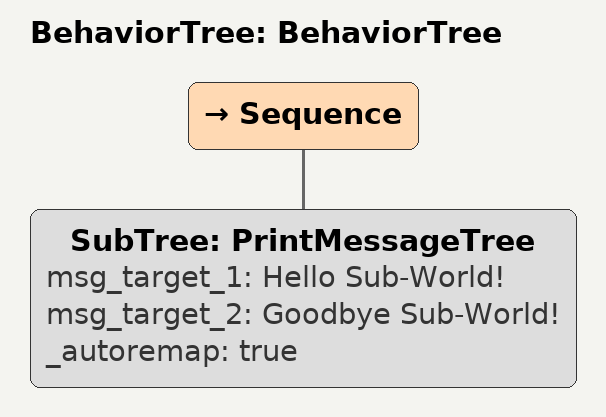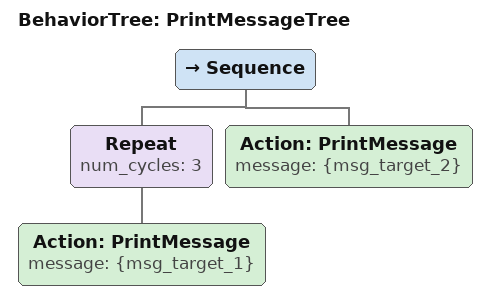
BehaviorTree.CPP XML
<?xml version="1.0" encoding="UTF-8"?>
<root BTCPP_format="4"
      main_tree_to_execute="BehaviorTree">
  <BehaviorTree ID="BehaviorTree">
    <Sequence>
      <SubTree ID="PrintMessageTree"
               msg_target_1="Hello Sub-World!"
               msg_target_2="Goodbye Sub-World!"
               _autoremap="true"/>
    </Sequence>
  </BehaviorTree>

  <BehaviorTree ID="PrintMessageTree">
    <Sequence>
      <Repeat num_cycles="3">
        <Action ID="PrintMessage"
                message="{msg_target_1}"/>
      </Repeat>
      <Action ID="PrintMessage"
              message="{msg_target_2}"/>
    </Sequence>
  </BehaviorTree>

</root>
